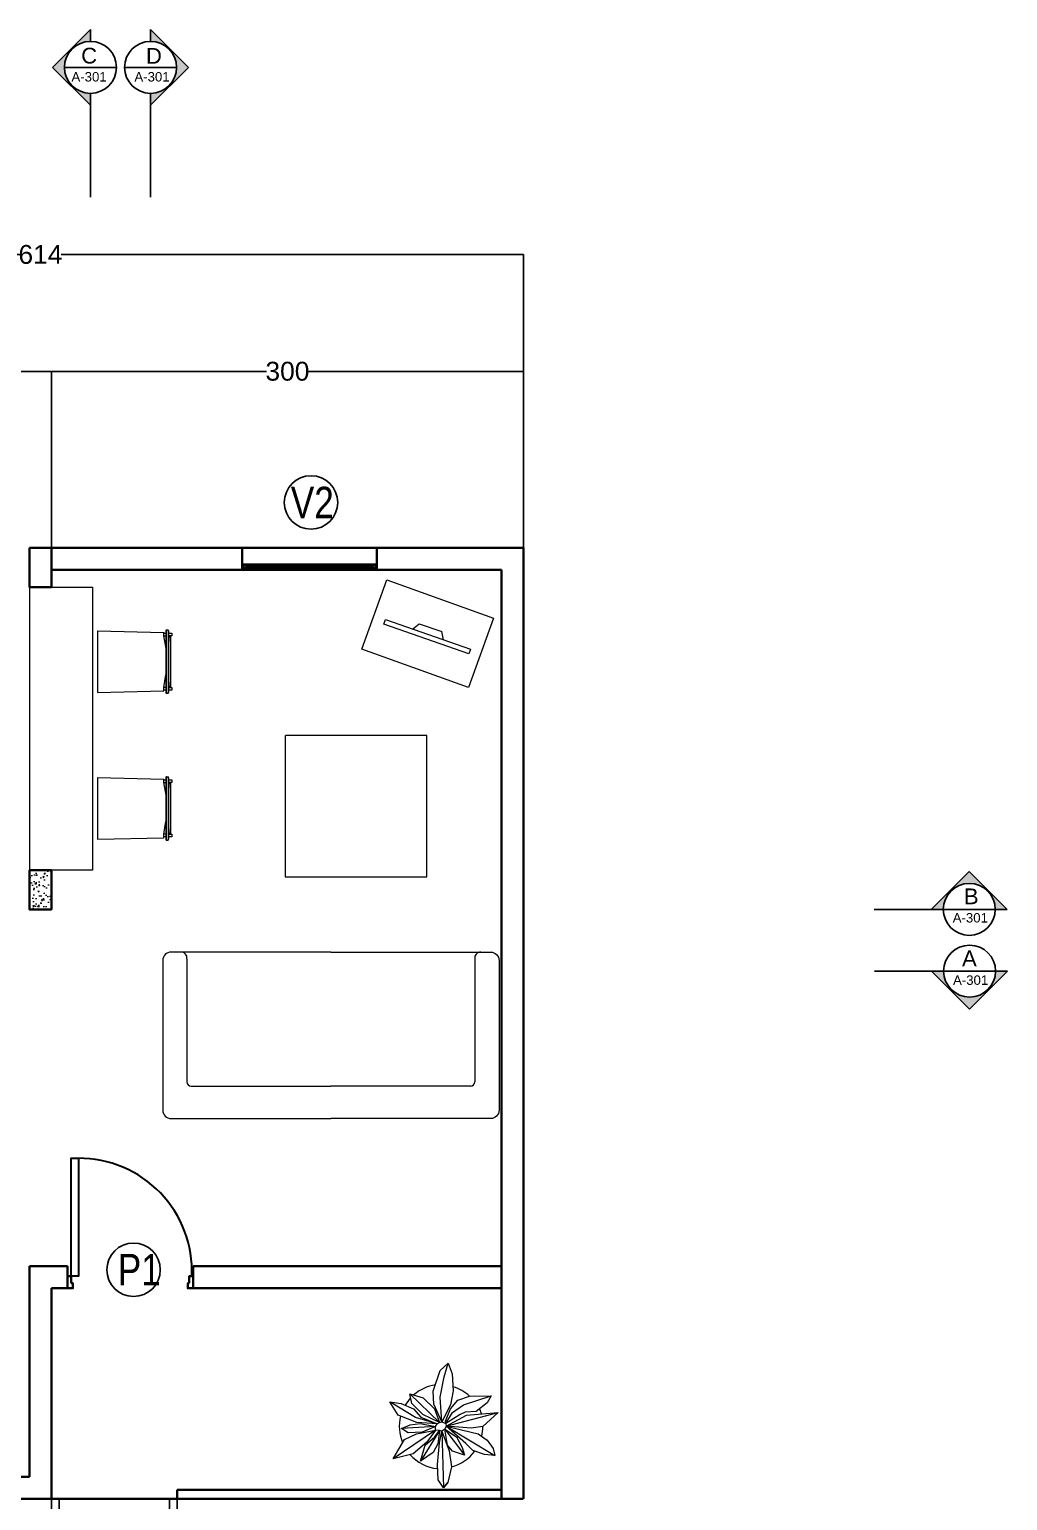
# Model space of a CAD drawing. Header units: millimetres. Extents: x 63 to 29918, y -8634 to 9350.
# Drawn here: x 6140 to 12358, y -7 to 9350 of the extents above; entities that cross this region are included whole.
import ezdxf

# ---------------------------------------------------------------- set-up
doc = ezdxf.new("R2010")
doc.units = ezdxf.units.MM
for name, color, linetype, lineweight in [('A-DOOR-FULL', 4, 'Continuous', 30), ('A-FLOR-LEVL', 7, 'Continuous', 25), ('A-FLOR-PATT', 8, 'Continuous', 18), ('A-FURN', 253, 'Continuous', 15), ('A-GLAZ-FULL', 4, 'Continuous', 25), ('A-WALL-FULL', 7, 'Continuous', 35)]:
    doc.layers.add(name, color=color, linetype=linetype, lineweight=lineweight)
for name, color, linetype in [('G-ANNO-LOGO', 3, 'Continuous'), ('quote', 3, 'Continuous'), ('TREE', 84, 'Continuous')]:
    doc.layers.add(name, color=color, linetype=linetype)
doc.styles.add('ARIAL', font='arial.ttf')
doc.styles.add('E-ROMANS', font='romans.shx', dxfattribs={"width": 0.8})
doc.styles.get("Standard").update_dxf_attribs({"font": 'arial.ttf'})
doc.dimstyles.new('E-0100_TICK_12', dxfattribs={"dimscale": 0.001, "dimtxt": 120000, "dimasz": 120, "dimexe": 60, "dimexo": 40, "dimgap": 60, "dimtad": 0, "dimrnd": 0.0005, "dimzin": 0, "dimdsep": 46, "dimtxsty": 'E-ROMANS', "dimblk": 'OBLIQUE', "dimcen": 60, "dimclrd": 256, "dimclre": 256, "dimclrt": 3, "dimadec": 0, "dimazin": 0, "dimtfac": 1, "dimtmove": 1, "dimatfit": 3, "dimldrblk": 'OPEN90', "dimfxl": 1, "dimtfillclr": 3, "dimtolj": 1, "dimtzin": 0, "dimlwd": -1, "dimarcsym": 0})

# ---------------------------------------------------------------- blocks, each defined once
blk = doc.blocks.new('A$C52F513AA')
for p, q in [((-237.8, -74.2), (-237.8, 74)), ((-232.8, 79), (-64.5, 79)), ((103.9, 79), (-64.5, 79)), ((108.9, -74.2), (108.9, 74))]:
    blk.add_line(p, q)
for points in [[(-64.5, -82.4), (-256.9, -82.4, -0.414214), (-266.9, -72.4), (-266.9, 108.1, -0.414214), (-256.9, 118.1), (-64.5, 118.1)], [(-64.5, -82.4), (128, -82.4, 0.414214), (138, -72.4), (138, 108.1, 0.414214), (128, 118.1), (-64.5, 118.1)]]:
    blk.add_lwpolyline(points, format="xyb")
for centre, radius, start, end in [((-232.8, 74), 5, 90, 180), ((103.9, 74), 5, 0, 90), ((-244.7, -75.4), 7.05, 266.9689, 9.14), ((115.8, -75.4), 7.05, 170.86, 273.0311)]:
    blk.add_arc(centre, radius, start, end)
blk = doc.blocks.new('_Oblique')
at = {"color": 0, "linetype": 'ByBlock', "lineweight": -2}
blk.add_line((-0.5, -0.5), (0.5, 0.5), dxfattribs=at)
blk = doc.blocks.new('*D31')
at = {"layer": 'quote', "lineweight": -2, "transparency": 16777216}
for p, q in [((3140, 6053.5), (3140, 7918.6)), ((9280, 6053.5), (9280, 7918.6))]:
    blk.add_line(p, q, dxfattribs=at)
at = {"layer": 'quote', "transparency": 16777216}
for p, q in [((3140, 7918.5), (6077.3, 7918.5)), ((9280, 7918.5), (6342.7, 7918.5))]:
    blk.add_line(p, q, dxfattribs=at)
at = {"layer": 'quote', "transparency": 16777216, "xscale": 0.12, "yscale": 0.12, "zscale": 0.12, "rotation": 180}
blk.add_blockref('_Oblique', (3140, 7918.5), dxfattribs=at)
at = {"layer": 'quote', "transparency": 16777216, "xscale": 0.12, "yscale": 0.12, "zscale": 0.12}
blk.add_blockref('_Oblique', (9280, 7918.5), dxfattribs=at)
at = {"layer": 'quote', "color": 3, "transparency": 16777216, "insert": (6210, 7918.5), "char_height": 120, "attachment_point": 5, "style": 'ARIAL'}
blk.add_mtext('\\A1;614', dxfattribs=at)
blk = doc.blocks.new('_Open90')
at = {"color": 0, "linetype": 'ByBlock', "lineweight": -2}
for p, q in [((0, 0), (-1, 0)), ((-0.5, 0.5), (0, 0)), ((0, 0), (-0.5, -0.5))]:
    blk.add_line(p, q, dxfattribs=at)
blk = doc.blocks.new('*D32')
at = {"layer": 'quote', "lineweight": -2, "transparency": 16777216}
for p, q in [((3140, 6053.5), (3140, 7175.6)), ((6280, 6053.5), (6280, 7175.6))]:
    blk.add_line(p, q, dxfattribs=at)
at = {"layer": 'quote', "transparency": 16777216}
for p, q in [((3140, 7175.6), (4577.6, 7175.6)), ((6280, 7175.6), (4842.3, 7175.6))]:
    blk.add_line(p, q, dxfattribs=at)
at = {"layer": 'quote', "transparency": 16777216, "xscale": 0.12, "yscale": 0.12, "zscale": 0.12, "rotation": 180}
blk.add_blockref('_Oblique', (3140, 7175.6), dxfattribs=at)
at = {"layer": 'quote', "transparency": 16777216, "xscale": 0.12, "yscale": 0.12, "zscale": 0.12}
blk.add_blockref('_Oblique', (6280, 7175.6), dxfattribs=at)
at = {"layer": 'quote', "color": 3, "transparency": 16777216, "insert": (4710, 7175.6), "char_height": 120, "attachment_point": 5, "style": 'ARIAL'}
blk.add_mtext('\\A1;314', dxfattribs=at)
blk = doc.blocks.new('*D33')
at = {"layer": 'quote', "lineweight": -2, "transparency": 16777216}
for p, q in [((6280, 6053.5), (6280, 7175.6)), ((9280, 6053.5), (9280, 7175.6))]:
    blk.add_line(p, q, dxfattribs=at)
at = {"layer": 'quote', "transparency": 16777216}
for p, q in [((6280, 7175.6), (7647.6, 7175.6)), ((9280, 7175.6), (7912.4, 7175.6))]:
    blk.add_line(p, q, dxfattribs=at)
at = {"layer": 'quote', "transparency": 16777216, "xscale": 0.12, "yscale": 0.12, "zscale": 0.12, "rotation": 180}
blk.add_blockref('_Oblique', (6280, 7175.6), dxfattribs=at)
at = {"layer": 'quote', "transparency": 16777216, "xscale": 0.12, "yscale": 0.12, "zscale": 0.12}
blk.add_blockref('_Oblique', (9280, 7175.6), dxfattribs=at)
at = {"layer": 'quote', "color": 3, "transparency": 16777216, "insert": (7780, 7175.6), "char_height": 120, "attachment_point": 5, "style": 'ARIAL'}
blk.add_mtext('\\A1;300', dxfattribs=at)

msp = doc.modelspace()

# ---------------------------------------------------------------- hatches: boundary and pattern name
at = {"layer": 'A-FLOR-PATT'}
for points in [[(7491.987, 5949.917), (7491.987, 5923.667), (7508.654, 5923.667), (7508.654, 5926.167), (7494.487, 5926.167), (7494.487, 5947.417), (7508.654, 5947.417), (7508.654, 5949.917)], [(7508.654, 5947.417), (7508.654, 5949.917), (7491.987, 5949.917), (7491.987, 5923.667), (7508.654, 5923.667), (7508.654, 5926.167), (7494.487, 5926.167), (7494.487, 5947.417)], [(8348.545, 5949.379), (8348.545, 5923.129), (8331.878, 5923.129), (8331.878, 5925.629), (8346.045, 5925.629), (8346.045, 5946.879), (8331.878, 5946.879), (8331.878, 5949.379)], [(8339.953, 5946.879), (8339.953, 5949.379), (8348.597, 5949.379), (8348.597, 5923.129), (8339.953, 5923.129), (8339.953, 5925.629), (8346.097, 5925.629), (8346.097, 5946.879)]]:
    msp.add_hatch(color=256, dxfattribs=at).paths.add_polyline_path(points)
h = msp.add_hatch(dxfattribs=at)
h.set_pattern_fill('AR-CONC', color=256, scale=0.5, style=0)
h.set_pattern_definition([(50, (36549.57, 87154.4), (91.092334, -7.96954), [9.525, -104.775]), (355, (36549.57, 87154.4), (-17.62141, 95.52832), [7.62, -83.82]), (100.451, (36557.16, 87153.74), (73.47125, 87.55834), [8.095, -89.045]), (46.1842, (36549.57, 87179.8), (135.53952, -21.02116), [14.2875, -157.1625]), (96.6356, (36560.86, 87178.05), (118.70212, 123.71278), [12.1425, -133.5675]), (351.184, (36549.57, 87179.8), (118.7023, 123.71256), [11.43, -125.73]), (21, (36562.27, 87173.45), (75.80744, -51.13276), [9.525, -104.775]), (326, (36562.27, 87173.45), (30.90101, 92.09398), [7.62, -83.82]), (71.4514, (36568.58, 87169.19), (106.708245, 40.96143), [8.095, -89.045]), (37.5, (36549.567, 87154.403), (1.544302, 42.27752), [0, -82.804, 0, -85.09, 0, -84.1375]), (7.5, (36549.567, 87154.403), (33.409831, 50.090287), [0, -48.514, 0, -80.899, 0, -32.0675]), (327.5, (36521.246, 87154.403), (67.795298, -2.864372), [0, -31.75, 0, -99.06, 0, -131.445]), (317.5, (36508.546, 87154.403), (74.06459, 12.713246), [0, -41.275, 0, -65.786, 0, -93.345])])
h.paths.add_polyline_path([(6279.987, 4003.5), (6139.987, 4003.5), (6139.987, 3753.5), (6279.987, 3753.5)])
at = {"layer": 'G-ANNO-LOGO'}
h = msp.add_hatch(dxfattribs=at)
h.set_pattern_fill('ANGLE', color=256, scale=0.275)
h.set_pattern_definition([(360, (5379.4546, 6971.4897), (7e-10, 1.920875), [1.397, -0.523875]), (90, (5379.4546, 6971.4897), (-1.920875, 7e-10), [1.397, -0.523875])])
h.paths.add_polyline_path([(6527.987, 8867.465), (6527.987, 8943.5, -0.41421356), (6362.658, 9108.83, -0.41421356), (6527.987, 9274.159), (6527.987, 9350.194), (6286.623, 9108.83)])
h = msp.add_hatch(dxfattribs=at)
h.set_pattern_fill('ANGLE', color=256, scale=0.275)
h.set_pattern_definition([(360, (6244.223, 6488.761), (7e-10, 1.920875), [1.397, -0.523875]), (90, (6244.223, 6488.761), (-1.920875, 7e-10), [1.397, -0.523875])])
h.paths.add_polyline_path([(6910.027, 8867.465), (6910.027, 8943.5, 0.41421356), (7075.357, 9108.83, 0.41421356), (6910.027, 9274.159), (6910.027, 9350.194), (7151.392, 9108.83)])
h = msp.add_hatch(dxfattribs=at)
h.set_pattern_fill('ANGLE', color=256, scale=0.275)
h.set_pattern_definition([(360, (10757.4834, 2065.6762), (7e-10, 1.920875), [1.397, -0.523875]), (90, (10757.4834, 2065.6762), (-1.920875, 7e-10), [1.397, -0.523875])])
h.paths.add_polyline_path([(12279.658, 3753.5), (12355.858, 3753.5), (12114.494, 3994.864), (11873.129, 3753.5), (11949.329, 3753.5, -1)])
h = msp.add_hatch(dxfattribs=at)
h.set_pattern_fill('ANGLE', color=256, scale=0.275)
h.set_pattern_definition([(360, (10759.4956, 1190.3465), (7e-10, 1.920875), [1.397, -0.523875]), (90, (10759.4956, 1190.3465), (-1.920875, 7e-10), [1.397, -0.523875])])
h.paths.add_polyline_path([(12281.671, 3360.899), (12357.87, 3360.899), (12116.506, 3119.535), (11875.141, 3360.899), (11951.341, 3360.899, 1)])

# ---------------------------------------------------------------- linework, layer by layer
for p, q in [((6279.987, 5913.5), (9139.987, 5913.5)), ((6139.987, 5803.5), (6139.987, 5803.5))]:
    msp.add_line(p, q)
at = {"layer": 'A-DOOR-FULL'}
msp.add_lwpolyline([(6405.976, 1420.934), (6405.976, 2170.934), (6450.976, 2170.934), (6450.976, 1420.934)], close=True, dxfattribs=at)
at = {"layer": 'A-DOOR-FULL', "color": 4}
msp.add_arc((6453.969, 1451.963), 718.977, 357.5302424, 90.2384605, dxfattribs=at)
at = {"layer": 'A-FLOR-LEVL'}
for p, q in [((6279.987, -3496.5), (6279.987, 3.5)), ((7089.987, 3.5), (6289.987, 3.5)), ((7139.987, 3.5), (6289.987, 3.5)), ((6329.987, -3496.5), (6329.987, 3.5)), ((7029.987, -3496.5), (7029.987, 3.5)), ((7079.987, -3496.5), (7079.987, 3.5))]:
    msp.add_line(p, q, dxfattribs=at)
at = {"layer": 'A-FURN'}
for p, q in [((6139.987, 5803.5), (6139.987, 4003.5)), ((6139.987, 5803.5), (6539.987, 5803.5)), ((6539.987, 5803.5), (6539.987, 4003.5)), ((6572.898, 5525.617), (6572.898, 5132.876)), ((6572.898, 5525.617), (6993.28, 5515.425)), ((7006.868, 5524.858), (7006.869, 5133.778)), ((7009.686, 5530.713), (7021.502, 5530.713)), ((7011.965, 5524.716), (7011.965, 5133.902)), ((7023.906, 5524.714), (7023.906, 5133.726)), ((6993.28, 5515.425), (6993.155, 5510.333)), ((6993.155, 5510.333), (6993.155, 5493.343)), ((6993.155, 5493.343), (7006.869, 5413.405)), ((6993.28, 5510.33), (7006.869, 5510.33)), ((6993.28, 5493.343), (7006.869, 5493.343)), ((7023.936, 5510.33), (7046.04, 5510.33)), ((7046.04, 5493.343), (7023.936, 5493.343)), ((7027.304, 5493.343), (7023.958, 5446.456)), ((7037.495, 5493.343), (7037.495, 5165.15)), ((7046.04, 5510.33), (7046.04, 5493.343)), ((6993.28, 5165.15), (7006.869, 5245.088)), ((6993.278, 5143.151), (6993.28, 5165.15)), ((7006.869, 5165.15), (6993.28, 5165.15)), ((7006.869, 5148.164), (6993.28, 5148.164)), ((7046.04, 5148.164), (7023.906, 5148.164)), ((7023.936, 5165.15), (7046.04, 5165.15)), ((7023.958, 5212.038), (7027.304, 5165.15)), ((7046.04, 5165.15), (7046.04, 5148.164)), ((6572.898, 5132.876), (6993.278, 5143.151)), ((7009.687, 5127.923), (7021.502, 5127.727)), ((6572.898, 4592.03), (6572.898, 4199.289)), ((6572.898, 4592.03), (6993.28, 4581.838)), ((7006.868, 4591.271), (7006.869, 4200.19)), ((7009.686, 4597.126), (7021.502, 4597.126)), ((7011.965, 4591.128), (7011.965, 4200.315)), ((7023.906, 4591.126), (7023.906, 4200.138)), ((6993.28, 4581.838), (6993.155, 4576.745)), ((6993.155, 4576.745), (6993.155, 4559.756)), ((6993.155, 4559.756), (7006.869, 4479.818)), ((6993.28, 4576.742), (7006.869, 4576.742)), ((6993.28, 4559.756), (7006.869, 4559.756)), ((7023.936, 4576.742), (7046.04, 4576.742)), ((7046.04, 4559.756), (7023.936, 4559.756)), ((7027.304, 4559.756), (7023.958, 4512.868)), ((7037.495, 4559.756), (7037.495, 4231.563)), ((7046.04, 4576.742), (7046.04, 4559.756)), ((6993.28, 4231.563), (7006.869, 4311.5)), ((6993.278, 4209.563), (6993.28, 4231.563)), ((7006.869, 4231.563), (6993.28, 4231.563)), ((7006.869, 4214.576), (6993.28, 4214.576)), ((7046.04, 4214.576), (7023.906, 4214.576)), ((7023.936, 4231.563), (7046.04, 4231.563)), ((7023.958, 4278.45), (7027.304, 4231.563)), ((7046.04, 4231.563), (7046.04, 4214.576)), ((6572.898, 4199.289), (6993.278, 4209.563)), ((7009.687, 4194.336), (7021.502, 4194.139)), ((6539.987, 4003.5), (6139.987, 4003.5)), ((8749.959, 821.405), (8800.816, 866.909)), ((8775.388, 781.254), (8800.816, 866.909)), ((8800.816, 866.909), (8826.251, 798.653)), ((8707.131, 688.907), (8749.959, 821.405)), ((8751.297, 651.433), (8775.388, 781.254)), ((8826.251, 798.653), (8834.275, 691.584)), ((8570.619, 611.283), (8557.235, 672.847)), ((8557.235, 672.847), (8642.89, 646.08)), ((8745.944, 489.492), (8557.235, 672.847)), ((8709.808, 605.929), (8707.131, 688.907)), ((8834.275, 691.584), (8816.877, 603.252)), ((8834.243, 716.515), (8830.228, 717.853)), ((8863.719, 631.358), (8937.329, 658.125)), ((8899.855, 601.914), (9075.18, 659.463)), ((8937.329, 658.125), (9075.18, 659.463)), ((9075.18, 659.463), (9049.751, 615.298)), ((8483.626, 537.673), (8431.43, 620.651)), ((8431.43, 620.651), (8502.363, 611.283)), ((8594.709, 521.613), (8436.783, 617.974)), ((8502.363, 611.283), (8581.326, 577.824)), ((8529.044, 601.197), (8527.706, 599.858)), ((8641.552, 540.35), (8570.619, 611.283)), ((8581.326, 577.824), (8628.168, 524.289)), ((8642.89, 646.08), (8715.162, 576.485)), ((8760.666, 493.507), (8709.808, 605.929)), ((8715.162, 576.485), (8745.944, 489.492)), ((8760.666, 493.507), (8751.297, 651.433)), ((8816.877, 603.252), (8760.666, 493.507)), ((8784.756, 498.861), (8816.877, 577.824)), ((8816.877, 577.824), (8863.719, 631.358)), ((8830.26, 553.733), (8899.855, 601.914)), ((9049.751, 615.298), (8980.156, 560.425)), ((9003.69, 571.838), (9001.013, 575.854)), ((8602.74, 489.492), (8483.626, 537.673)), ((8505.039, 452.018), (8561.25, 474.77)), ((8561.25, 474.77), (8622.815, 484.139)), ((8731.222, 481.462), (8594.709, 521.613)), ((8731.222, 481.462), (8602.74, 489.492)), ((8622.815, 484.139), (8720.515, 465.402)), ((8628.168, 524.289), (8731.222, 481.462)), ((8745.944, 489.492), (8641.552, 540.35)), ((8786.1, 484.139), (8784.762, 498.861)), ((8786.1, 484.139), (8830.26, 553.733)), ((8838.296, 516.259), (8786.1, 484.139)), ((8788.771, 466.74), (9120.684, 553.733)), ((8788.771, 466.74), (8918.592, 537.673)), ((8878.447, 541.688), (8838.296, 516.259)), ((8909.229, 555.072), (8878.447, 541.688)), ((8980.156, 560.425), (8909.223, 555.072)), ((8918.592, 537.673), (9120.684, 553.733)), ((9120.684, 553.733), (9022.984, 464.063)), ((8720.515, 441.311), (8451.505, 259.295)), ((8451.505, 259.295), (8523.776, 381.085)), ((8720.515, 465.402), (8505.039, 452.018)), ((8547.867, 425.251), (8505.039, 452.018)), ((8523.776, 381.085), (8600.063, 418.559)), ((8636.199, 429.266), (8547.867, 425.251)), ((8600.063, 418.559), (8720.515, 441.311)), ((8747.282, 439.973), (8626.83, 243.234)), ((8720.515, 465.402), (8636.199, 429.266)), ((8656.274, 344.949), (8716.5, 398.484)), ((8720.515, 441.311), (8665.642, 365.025)), ((8716.5, 398.484), (8747.282, 439.973)), ((8747.282, 439.973), (8736.575, 354.318)), ((8747.282, 359.671), (8760.666, 435.958)), ((8760.666, 435.958), (8771.373, 74.601)), ((8760.666, 434.619), (8807.508, 308.814)), ((8780.741, 446.665), (8855.689, 399.822)), ((8798.14, 346.288), (8780.741, 446.665)), ((8780.741, 446.665), (8905.208, 282.047)), ((8948.036, 454.695), (8788.771, 466.74)), ((8788.771, 466.74), (8992.202, 418.559)), ((8913.239, 356.995), (8788.771, 466.74)), ((8788.771, 466.74), (9099.27, 279.37)), ((8855.689, 399.822), (8890.486, 330.227)), ((9022.984, 464.063), (8948.036, 454.695)), ((8992.202, 418.559), (9049.751, 378.408)), ((9022.25, 461.579), (9022.25, 464.256)), ((9049.751, 378.408), (9087.225, 324.874)), ((8579.987, 291.415), (8451.505, 259.295)), ((8665.642, 365.025), (8579.987, 291.415)), ((8626.83, 243.234), (8656.274, 344.949)), ((8707.131, 299.445), (8626.83, 243.234)), ((8736.575, 354.318), (8707.131, 299.445)), ((8733.899, 223.159), (8747.282, 359.671)), ((8830.26, 307.475), (8798.14, 346.288)), ((8807.508, 308.814), (8822.23, 208.437)), ((8905.208, 282.047), (8830.26, 307.475)), ((8890.486, 330.227), (8905.208, 282.047)), ((8958.743, 311.49), (8913.239, 356.995)), ((9033.691, 286.062), (8958.743, 311.49)), ((9099.27, 279.37), (9033.691, 286.062)), ((9087.225, 324.874), (9099.27, 279.37)), ((8737.914, 125.459), (8733.899, 223.159)), ((8733.904, 196.965), (8735.242, 196.965)), ((8822.23, 208.437), (8799.478, 108.06)), ((8771.373, 74.601), (8737.914, 125.459))]:
    msp.add_line(p, q, dxfattribs=at)
at = {"layer": 'A-FURN', "lineweight": 5, "ltscale": 0.4}
for p, q in [((8575.793, 5535.991), (8617.458, 5570.642)), ((8772.99, 5467.971), (8761.548, 5520.941))]:
    msp.add_line(p, q, dxfattribs=at)
at = {"layer": 'A-FURN', "ltscale": 0.8}
msp.add_lwpolyline([(8412.472, 5849.881), (9090.266, 5605.951), (8931.154, 5163.836), (8253.36, 5407.766)], close=True, dxfattribs=at)
at = {"layer": 'A-FURN', "lineweight": 5, "ltscale": 0.4}
msp.add_lwpolyline([(8932.621, 5378.246), (8392.647, 5566.58), (8402.888, 5596.528), (8943.238, 5409.28)], close=True, dxfattribs=at)
msp.add_lwpolyline([(8617.458, 5570.642), (8761.548, 5520.941)], dxfattribs=at)
at = {"layer": 'A-FURN'}
for points in [[(7766.221, 4860.005), (7766.221, 3960.005), (8665.221, 3961.005), (8666.221, 4860.005), (7767.221, 4859.005)], [(8745.944, 489.492), (8760.666, 493.507), (8786.1, 484.139), (8788.771, 466.74), (8780.741, 446.665), (8760.709, 434.504), (8747.282, 439.973), (8720.515, 441.311), (8720.515, 465.402), (8731.222, 481.462), (8745.944, 489.492)]]:
    msp.add_lwpolyline(points, dxfattribs=at)
for centre, radius, start, end in [((7014.348, 5525.159), 7.486, 134.6250071, 182.2996418), ((7009.658, 5529.886), 0.827, 42.6866082, 133.4469087), ((6998.347, 5523.797), 13.649, 3.8593176, 29.157532), ((7021.498, 5529.848), 0.865, 23.1759161, 89.7218556), ((7009.197, 5523.354), 14.773, 5.28278, 27.5587585), ((6998.347, 5523.797), 13.649, 260.5800205, 260.6414222), ((6998.347, 5523.797), 13.649, 279.3585778, 279.3945571), ((6998.347, 5523.797), 13.649, 308.6306755, 308.6371124), ((7014.349, 5133.477), 7.486, 177.7003582, 225.3749929), ((7009.659, 5128.75), 0.827, 226.5530913, 317.3133918), ((6998.348, 5134.839), 13.649, 330.842468, 356.0644202), ((7021.498, 5128.591), 0.865, 270.2781444, 336.8240839), ((7009.197, 5135.086), 14.773, 332.4412415, 354.71722), ((7014.348, 4591.571), 7.486, 134.6250071, 182.2996418), ((7009.658, 4596.299), 0.827, 42.6866082, 133.4469087), ((6998.347, 4590.21), 13.649, 3.8593176, 29.157532), ((7021.498, 4596.261), 0.865, 23.1759161, 89.7218556), ((7009.197, 4589.766), 14.773, 5.28278, 27.5587585), ((6998.347, 4590.21), 13.649, 260.5800205, 260.6414222), ((6998.347, 4590.21), 13.649, 279.3585778, 279.3945571), ((6998.347, 4590.21), 13.649, 308.6306755, 308.6371124), ((7014.349, 4199.89), 7.486, 177.7003582, 225.3749929), ((7009.659, 4195.162), 0.827, 226.5530913, 317.3133918), ((6998.348, 4201.252), 13.649, 330.842468, 356.0644202), ((7021.498, 4195.004), 0.865, 270.2781444, 336.8240839), ((7009.197, 4201.498), 14.773, 332.4412415, 354.71722), ((8759.327, 464.063), 267.821, 98.3326, 131.3326), ((8759.327, 464.063), 263.335, 47.4717, 73.4717), ((8759.327, 464.063), 268.025, 137.2259, 149.2259), ((8759.327, 464.063), 267.072, 17.7994, 23.7994), ((8759.327, 464.063), 268.127, 165.5476, 202.5476), ((8759.327, 464.063), 262.934, 346.4589, 359.4589), ((8759.327, 464.063), 268.303, 221.5623, 264.5623), ((8759.327, 464.063), 263.25, 283.8243, 323.8243)]:
    msp.add_arc(centre, radius, start, end, dxfattribs=at)
at = {"layer": 'A-GLAZ-FULL'}
for p, q in [((7508.654, 5949.917), (7491.987, 5949.917)), ((7494.487, 5926.167), (7494.487, 5947.417)), ((7508.654, 5926.167), (7494.487, 5926.167)), ((7498.654, 5930.125), (7498.654, 5943.458)), ((7498.654, 5943.458), (7527.821, 5943.458)), ((7498.654, 5930.125), (7527.821, 5930.125)), ((7508.654, 5947.417), (7508.654, 5949.917)), ((7508.654, 5949.917), (8348.597, 5949.379)), ((7508.654, 5923.667), (7508.654, 5926.167)), ((7508.654, 5923.667), (8348.597, 5923.123)), ((7517.821, 5939.292), (8322.711, 5938.754)), ((7517.821, 5934.292), (7517.821, 5939.292)), ((7517.821, 5934.292), (8322.711, 5933.754)), ((7527.821, 5939.292), (7527.821, 5943.458)), ((7527.821, 5930.125), (7527.821, 5934.292)), ((8341.878, 5942.92), (8312.711, 5942.92)), ((8312.711, 5938.754), (8312.711, 5942.92)), ((8312.711, 5929.587), (8312.711, 5933.754)), ((8341.878, 5929.587), (8312.711, 5929.587)), ((8322.711, 5938.754), (8322.711, 5933.754)), ((8331.861, 5923.13), (8331.861, 5925.63)), ((8331.861, 5925.629), (8346.097, 5925.629)), ((8331.869, 5946.867), (8331.869, 5949.367)), ((8331.869, 5946.856), (8346.041, 5946.856)), ((8341.878, 5929.587), (8341.878, 5942.92)), ((8346.041, 5946.874), (8346.097, 5925.629)), ((8348.597, 5949.379), (8348.597, 5923.129))]:
    msp.add_line(p, q, dxfattribs=at)
at = {"layer": 'A-WALL-FULL'}
for p, q in [((9279.987, 6053.5), (6279.987, 6053.5)), ((7491.987, 6053.5), (7491.987, 5913.5)), ((8348.597, 5913.5), (8348.597, 6053.5)), ((9279.987, 6053.5), (9279.987, 5403.5)), ((6279.987, 5913.5), (9139.987, 5913.5)), ((9139.987, 5403.5), (9139.987, 5913.5)), ((9139.987, 5003.5), (9139.987, 5403.5)), ((9279.987, 5403.5), (9279.987, 5003.5)), ((9139.987, 4603.5), (9139.987, 5003.5)), ((9279.987, 5003.5), (9279.987, 4603.5)), ((9139.987, 4203.5), (9139.987, 4603.5)), ((9279.987, 4603.5), (9279.987, 4203.5)), ((9139.987, 3753.5), (9139.987, 4203.5)), ((9279.987, 4203.5), (9279.987, 3753.5)), ((9139.987, 3553.5), (9139.987, 3753.5)), ((9279.987, 3753.5), (9279.987, 3553.5)), ((9139.987, 3153.5), (9139.987, 3553.5)), ((9279.987, 3553.5), (9279.987, 3153.5)), ((9139.987, 2753.5), (9139.987, 3153.5)), ((9279.987, 3153.5), (9279.987, 2753.5)), ((9139.987, 2353.5), (9139.987, 2753.5)), ((9279.987, 2753.5), (9279.987, 2353.5)), ((9139.987, 1953.5), (9139.987, 2353.5)), ((9279.987, 2353.5), (9279.987, 1953.5)), ((9139.987, 1553.5), (9139.987, 1953.5)), ((9279.987, 1953.5), (9279.987, 1553.5)), ((9139.987, 1153.5), (9139.987, 1553.5)), ((9279.987, 1553.5), (9279.987, 1153.5)), ((6139.987, 143.5), (6139.987, 1483.919)), ((6139.987, 1483.919), (6380.906, 1483.919)), ((6380.906, 1343.919), (6380.906, 1483.919)), ((6380.906, 1483.919), (6380.906, 1343.919)), ((7180.955, 1483.919), (9139.987, 1483.919)), ((7180.955, 1420.981), (7180.955, 1483.919)), ((6380.906, 1343.919), (6279.987, 1343.919)), ((7180.955, 1343.981), (9139.987, 1343.981)), ((9139.987, 753.5), (9139.987, 1153.5)), ((9279.987, 1153.5), (9279.987, 753.5)), ((9139.987, 3.5), (9139.987, 753.5)), ((9279.987, 753.5), (9279.987, 3.5)), ((6279.987, 3.5), (9279.095, 3.5)), ((7078.937, 61.361), (9139.462, 61.361)), ((7079.053, 61.363), (7079.053, 4.006))]:
    msp.add_line(p, q, dxfattribs=at)
for points in [[(6139.987, 6053.5), (6279.987, 6053.5), (6279.987, 5803.5), (6139.987, 5803.5)], [(6139.987, 4003.5), (6279.987, 4003.5), (6279.987, 3753.5), (6139.987, 3753.5)]]:
    msp.add_lwpolyline(points, close=True, dxfattribs=at)
for points in [[(6380.906, 1375.981), (6380.906, 1375.981), (6380.906, 1420.981), (6405.906, 1420.981), (6405.906, 1375.981)], [(7180.955, 1375.981), (7180.955, 1375.981), (7180.955, 1420.981), (7155.955, 1420.981), (7155.955, 1375.981)], [(6279.987, 1343.919), (6279.987, 3.5), (5279.987, 3.5), (5279.987, 143.5), (6139.987, 143.5)], [(6405.906, 1375.981), (6415.906, 1375.981), (6415.906, 1343.981), (6380.906, 1343.981), (6380.906, 1375.981)], [(7155.955, 1375.981), (7145.955, 1375.981), (7145.955, 1343.981), (7180.955, 1343.981), (7180.955, 1375.981)]]:
    msp.add_lwpolyline(points, dxfattribs=at)
at = {"layer": 'G-ANNO-LOGO'}
for p, q in [((6286.623, 9108.83), (6527.987, 9350.194)), ((6527.987, 9350.194), (6527.987, 9273.995)), ((7151.392, 9108.83), (6910.027, 9350.194)), ((6910.027, 9350.194), (6910.027, 9273.995)), ((6527.987, 8867.465), (6286.623, 9108.83)), ((6692.987, 9108.83), (6362.823, 9108.83)), ((6745.027, 9108.83), (7075.192, 9108.83)), ((6910.027, 8867.465), (7151.392, 9108.83)), ((6527.987, 8283.5), (6527.987, 8943.5)), ((6910.027, 8283.5), (6910.027, 8943.5)), ((12114.494, 3994.864), (11873.129, 3753.5)), ((12355.858, 3753.5), (12114.494, 3994.864)), ((11509.05, 3753.5), (12355.858, 3753.5)), ((11511.062, 3360.899), (12357.87, 3360.899)), ((12116.506, 3119.535), (11875.141, 3360.899)), ((12357.87, 3360.899), (12116.506, 3119.535))]:
    msp.add_line(p, q, dxfattribs=at)
for centre, radius in [((6527.987, 9108.83), 165.33), ((6910.027, 9108.83), 165.33), ((12114.494, 3753.5), 165.165), ((12116.506, 3360.899), 165.165)]:
    msp.add_circle(centre, radius, dxfattribs=at)
at = {"layer": 'quote'}
for centre in [(7929.898, 6341.703), (6802.015, 1461.172)]:
    msp.add_circle(centre, 170, dxfattribs=at)
at = {"layer": 'TREE'}
msp.add_line((8799.478, 108.06), (8771.373, 74.601), dxfattribs=at)

# ---------------------------------------------------------------- block references
at = {"layer": 'A-FURN', "xscale": 5.279999999999998, "yscale": 5.279999999999998, "zscale": 5.279999999999998, "rotation": 180}
msp.add_blockref('A$C52F513AA', (7715.853, 3046.77), dxfattribs=at)

# ---------------------------------------------------------------- texts
at = {"layer": 'G-ANNO-LOGO', "rotation": 360}
for s, width, insert, char_height, attachment_point in [('C', 316.74052, (6569.979, 9132.015), 100, 9), ('D', 316.74052, (6881.023, 9132.015), 100, 7), ('A-301', 732.55265, (6630.829, 9018.015), 60, 9), ('A-301', 732.55265, (6807.351, 9018.015), 60, 7), ('B', 187.45934, (12080.798, 3886.433), 100, 1), ('A-301', 295.55296, (12009.264, 3730.107), 60, 1), ('A', 187.45934, (12068.597, 3392.227), 100, 7), ('A-301', 295.55296, (12011.277, 3272.757), 60, 7)]:
    msp.add_mtext_dynamic_manual_height_columns(s, width=width, gutter_width=12.5, heights=[0], dxfattribs=dict(at, insert=insert, char_height=char_height, attachment_point=attachment_point))
at = {"layer": 'quote', "char_height": 200, "attachment_point": 1, "style": 'E-ROMANS'}
for s, width, insert in [('{\\fArial|b0|i0|c0|p34;V2}', 0.2174, (7801.44, 6441.555)), ('{\\fArial|b0|i0|c0|p34;P1}', 0.22063, (6701.276, 1562.439))]:
    msp.add_mtext_dynamic_manual_height_columns(s, width=width, gutter_width=9, heights=[0], dxfattribs=dict(at, insert=insert))

# ---------------------------------------------------------------- dimensions: what is measured, and where the dimension line sits
at = {"layer": 'quote'}
for base, p1, p2, text, picture, middle in [((9279.987, 7918.5), (3139.987, 6053.5), (9279.987, 6053.5), '614', '*D31', (6209.987, 7918.5)), ((6279.987, 7175.584), (3139.987, 6053.5), (6279.987, 6053.5), '314', '*D32', (4709.987, 7175.584)), ((9279.987, 7175.584), (6279.987, 6053.5), (9279.987, 6053.5), '300', '*D33', (7779.987, 7175.584))]:
    dim = msp.add_linear_dim(base=base, p1=p1, p2=p2, text=text, dimstyle='E-0100_TICK_12', override={"dimtxsty": 'ARIAL'}, dxfattribs=at)
    dim.commit()
    dim.dimension.update_dxf_attribs({"geometry": picture, "text_midpoint": middle})

doc.saveas('drawing.dxf')
